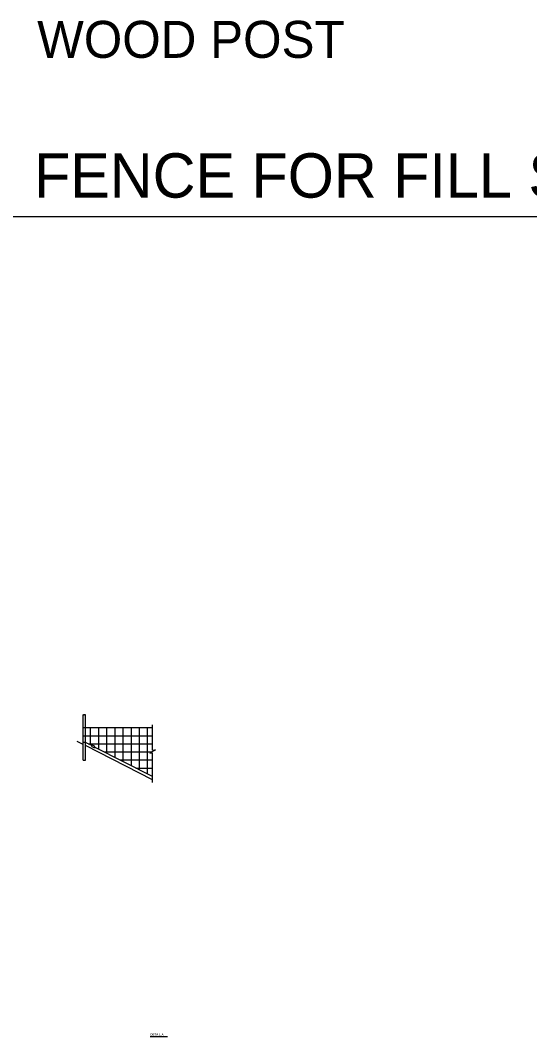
# Model space of a CAD drawing. Extents: x -800 to -719.3, y 369.4 to 418.9.
# Drawn here: x -787.95 to -779.92, y 369.61 to 385.63 of the extents above; entities that cross this region are included whole.
import ezdxf

# ---------------------------------------------------------------- set-up
doc = ezdxf.new("R2010")
doc.units = 0
doc.layers.add('mc_FENCE-anno', color=7, linetype='Continuous')
doc.layers.add('mc_FENCE-WM', color=7, linetype='Continuous')

msp = doc.modelspace()

# ---------------------------------------------------------------- linework, layer by layer
at = {"layer": 'mc_FENCE-anno'}
for p, q in [((-798.797, 382.541), (-771.878, 382.541)), ((-785.902, 369.607), (-785.629, 369.607))]:
    msp.add_line(p, q, dxfattribs=at)
at = {"layer": 'mc_FENCE-WM'}
for p, q in [((-786.961, 373.965), (-786.961, 374.68)), ((-786.926, 373.965), (-786.926, 374.68)), ((-786.961, 374.481), (-785.866, 374.481)), ((-786.844, 374.206), (-786.844, 374.481)), ((-786.714, 374.139), (-786.714, 374.481)), ((-786.586, 374.074), (-786.586, 374.481)), ((-786.459, 374.009), (-786.459, 374.481)), ((-786.331, 373.944), (-786.331, 374.481)), ((-786.201, 373.878), (-786.201, 374.481)), ((-786.073, 373.813), (-786.073, 374.481)), ((-785.946, 373.748), (-785.946, 374.481)), ((-785.866, 374.126), (-785.866, 374.524)), ((-786.961, 374.214), (-787.059, 374.263)), ((-786.961, 374.353), (-785.866, 374.353)), ((-786.926, 374.247), (-786.961, 374.247)), ((-786.837, 374.202), (-786.926, 374.247)), ((-785.866, 373.656), (-786.926, 374.196)), ((-786.884, 374.226), (-785.866, 374.226)), ((-786.815, 374.203), (-786.837, 374.202)), ((-786.837, 374.202), (-786.825, 374.183)), ((-786.825, 374.183), (-786.792, 374.166)), ((-786.782, 374.187), (-786.815, 374.203)), ((-786.804, 374.185), (-786.804, 374.185)), ((-786.792, 374.166), (-786.77, 374.168)), ((-786.77, 374.168), (-786.782, 374.187)), ((-785.866, 373.707), (-786.77, 374.168)), ((-786.961, 373.965), (-786.926, 373.965)), ((-786.633, 374.098), (-785.876, 374.098)), ((-786.383, 373.97), (-785.866, 373.97)), ((-785.866, 373.616), (-785.866, 374.082)), ((-786.132, 373.843), (-785.866, 373.843))]:
    msp.add_line(p, q, dxfattribs=at)
for points in [[(-786.926, 374.68), (-786.927, 374.681), (-786.927, 374.682), (-786.928, 374.682), (-786.928, 374.683), (-786.93, 374.684), (-786.931, 374.684), (-786.933, 374.685), (-786.935, 374.685), (-786.936, 374.685), (-786.938, 374.684), (-786.94, 374.684), (-786.941, 374.683), (-786.943, 374.682), (-786.944, 374.68), (-786.945, 374.679), (-786.946, 374.678), (-786.948, 374.676), (-786.95, 374.676), (-786.951, 374.675), (-786.953, 374.675), (-786.955, 374.676), (-786.957, 374.676), (-786.958, 374.676), (-786.959, 374.677), (-786.96, 374.678), (-786.961, 374.679), (-786.961, 374.679), (-786.961, 374.68), (-786.961, 374.681), (-786.961, 374.682), (-786.96, 374.682), (-786.959, 374.683), (-786.958, 374.684), (-786.957, 374.684), (-786.956, 374.685), (-786.955, 374.685), (-786.953, 374.685), (-786.952, 374.685), (-786.951, 374.685), (-786.95, 374.685), (-786.948, 374.684), (-786.948, 374.684), (-786.947, 374.683), (-786.946, 374.683), (-786.945, 374.682), (-786.945, 374.681), (-786.944, 374.681), (-786.944, 374.68)], [(-785.866, 374.126), (-785.822, 374.132), (-785.911, 374.076), (-785.866, 374.082)]]:
    msp.add_lwpolyline(points, dxfattribs=at)

# ---------------------------------------------------------------- texts
at = {"layer": 'mc_FENCE-anno'}
for s, height, p in [('WOOD POST', 0.5833, (-787.688, 385.043)), ('METHOD OF ERECTING FENCE FOR FILL SLOPE', 0.7, (-798.71, 382.838)), ('DETAIL A', 0.034, (-785.902, 369.624))]:
    msp.add_text(s, height=height, dxfattribs=at).set_placement(p)

doc.saveas('drawing.dxf')
